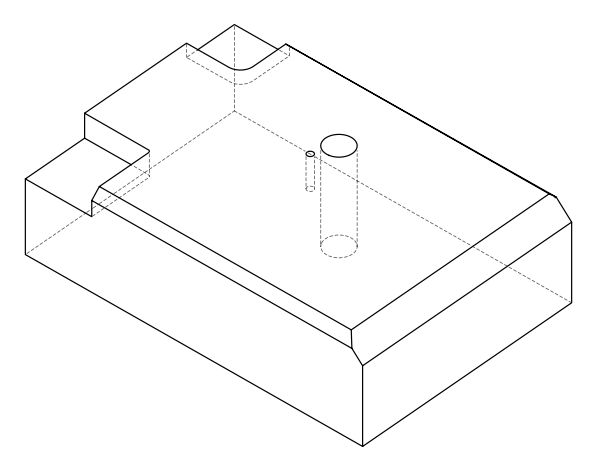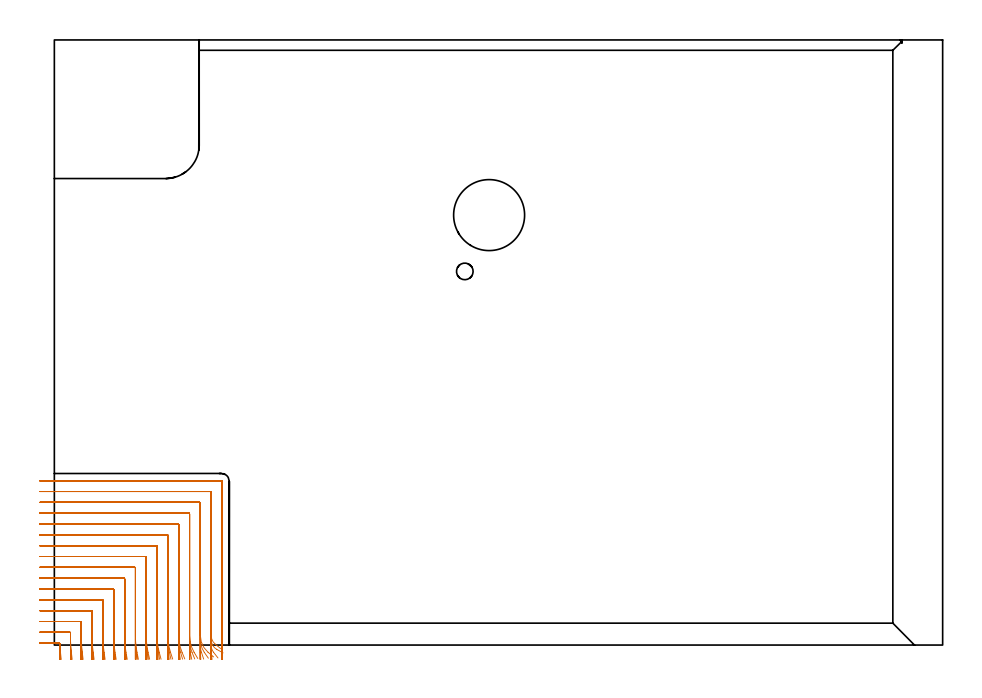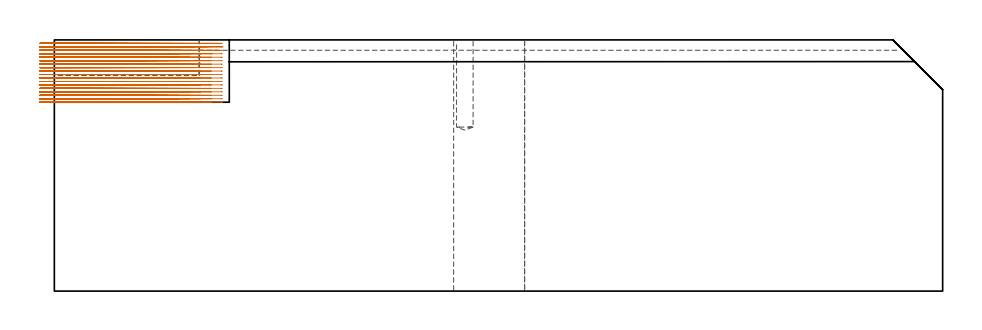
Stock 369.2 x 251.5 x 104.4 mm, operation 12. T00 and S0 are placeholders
(PLAN: 12 operations, 8 tool changes, 87.6 min)
(1 SPOT_DRILL | STEP1HOLE | NXT0321_9005460120000 | 0.05 min | 182 mm3)
(2 SPOT_DRILL_1 | STEP1POCKET | NXT0321_9005460120000 | 0.03 min | 0 mm3)
(3 DRILL_BLIND_HOLE_INTO_CENTER | STEP1HOLE | NXT0301_092 | 0.08 min | 1730 mm3)
(4 GUN_DRILL_THROUGH_HOLE | STEP1HOLE | UGT0307_009 | 0.54 min | 9891 mm3)
(5 DRILL_TO_ENLARGE_THROUGH_HOLE | STEP1HOLE | NXT0301_104 | 0.44 min | 4232 mm3)
(6 DRILL_TO_ENLARGE_THROUGH_HOLE_1 | STEP1HOLE | UGT0301_394 | 0.47 min | 55277 mm3)
(7 DRILL_BLIND_HOLE_INTO_CENTER_1 | STEP1POCKET | NXT0301_040 | 0.16 min | 1359 mm3)
(8 AREA_MILL | FG_CHAMFER_SURFACE | UGT0205_001 | 16.19 min | 53884 mm3)
(9 AREA_MILL_1 | FG_CHAMFER_SURFACE_1 | UGT0205_001 | 9.15 min | 11774 mm3)
(10 AREA_MILL_2 | FG_CHAMFER_SURFACE_2 | UGT0205_001 | 4.82 min | 2706 mm3)
(11 MILL_CORNER_NOTCH_RECTANGULAR | CORNER_NOTCH_RECTANGULAR | UGT0201_109 | Follow Part, ap 6.35, ae 75% | 1.73 min | 50676 mm3)
(12 MILL_CORNER_NOTCH_RECTANGULAR_1 | CORNER_NOTCH_RECTANGULAR_1 | NXT0201_008 | Follow Part, ap 1.5, ae 75% | 53.94 min | 133974 mm3)
(TOOL NXT0321_9005460120000 | NC Spot Drill, 142deg, 12mm, Carbide, Uncoated | D12 PA142 FL30 Z2)
(TOOL NXT0301_092 | Carbide Drill 12.1mm [860.1-1210-061A1-MM 2214] | D12.1 PA140 FL77 Z2)
(TOOL UGT0307_009 | Gun Drill 12 mm | D12 PA130 FL24 Z1)
(TOOL NXT0301_104 | Carbide Drill 14mm [860.1-1400-112A1-MM 2214] | D14 PA140 FL123 Z2)
(TOOL UGT0301_394 | Twist Drill 29.5 mm | D29.5 PA118 FL165 Z2)
(TOOL NXT0301_040 | Carbide Drill 6.9mm [860.1-0690-035A1-MM 2214] | D6.9 PA140 FL53 Z2)
(TOOL UGT0205_001 | Chamfer Mill 20 x 3 x 45 deg. | D20 FL50 Z2)
(TOOL UGT0201_109 | End Mill 25.4 mm | D25.4 FL25 Z2)
(TOOL NXT0201_008 | ENDMILL 6mm [2P460-0600-NA 1630] | D6 FL26 Z6)
(OP 12 MILL_CORNER_NOTCH_RECTANGULAR_1)
G17 G21 G94 G90
T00 M6
G54
G17 G0 G90 X2.857 Y-5.984 S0 M3
G43 Z114.4 H1
Z102.961
G94 G1 X2.551 Y-3. F250.
G2 X2.283 Y0.519 R67.5 F500.
G3 X1.989 Y0.8 R0.3
G1 X-3.
X-6. F250.
G0 Z114.4
X7.404 Y-5.982
Z102.961
G1 X7.076 Y-3.
G2 X6.7 Y3.875 R63. F500.
G1 Y5.004
G3 X6.404 Y5.3 R0.3
G1 X-3.
X-6. F250.
G0 Z114.4
X11.958 Y-5.979
Z102.961
G1 X11.605 Y-3.
G2 X11.2 Y3.875 R58.5 F500.
G1 Y9.504
G3 X10.904 Y9.8 R0.3
G1 X-3.
X-6. F250.
G0 Z114.4
X16.521 Y-5.976
Z102.961
G1 X16.139 Y-3.
G2 X15.7 Y3.875 R54. F500.
G1 Y14.004
G3 X15.404 Y14.3 R0.3
G1 X-3.
X-6. F250.
G0 Z114.4
X21.096 Y-5.971
Z102.961
G1 X20.68 Y-3.
G2 X20.2 Y3.875 R49.5 F500.
G1 Y18.504
G3 X19.904 Y18.8 R0.3
G1 X-3.
X-6. F250.
G0 Z114.4
X25.687 Y-5.965
Z102.961
G1 X25.228 Y-3.
G2 X24.7 Y3.875 R45. F500.
G1 Y23.004
G3 X24.404 Y23.3 R0.3
G1 X-3.
X-6. F250.
G0 Z114.4
X30.297 Y-5.956
Z102.961
G1 X29.788 Y-3.
G2 X29.2 Y3.875 R40.5 F500.
G1 Y27.504
G3 X28.903 Y27.8 R0.3
G1 X-3.
X-6. F250.
G0 Z114.4
X34.936 Y-5.945
Z102.961
G1 X34.363 Y-3.
G2 X33.7 Y3.875 R36. F500.
G1 Y32.003
G3 X33.403 Y32.3 R0.3
G1 X-3.
X-6. F250.
G0 Z114.4
X39.614 Y-5.928
Z102.961
G1 X38.959 Y-3.
G2 X38.2 Y3.875 R31.5 F500.
G1 Y36.503
G3 X37.903 Y36.8 R0.3
G1 X-3.
X-6. F250.
G0 Z114.4
X44.354 Y-5.901
Z102.961
G1 X43.59 Y-3.
G2 X42.7 Y3.875 R27. F500.
G1 Y41.003
G3 X42.403 Y41.3 R0.3
G1 X-3.
X-6. F250.
G0 Z114.4
X49.193 Y-5.857
Z102.961
G1 X48.276 Y-3.
G2 X47.2 Y3.875 R22.5 F500.
G1 Y45.503
G3 X46.903 Y45.8 R0.3
G1 X-3.
X-6. F250.
G0 Z114.4
X54.211 Y-5.773
Z102.961
G1 X53.065 Y-3.
G2 X51.7 Y3.875 R18. F500.
G1 Y50.003
G3 X51.403 Y50.3 R0.3
G1 X-3.
X-6. F250.
G0 Z114.4
X59.61 Y-5.582
Z102.961
G1 X58.082 Y-3.
G2 X56.2 Y3.875 R13.5 F500.
G1 Y54.503
G3 X55.903 Y54.8 R0.3
G1 X-3.
X-6. F250.
G0 Z114.4
X66.171 Y-4.931
Z102.961
G1 X63.882 Y-2.991
G2 X60.7 Y3.875 R9. F500.
G1 Y59.003
G3 X60.403 Y59.3 R0.3
G1 X-3.
X-6. F250.
G0 Z114.4
X69.187 Y-1.509
Z102.961
G1 X66.86 Y0.385
G2 X65.2 Y3.875 R4.5 F500.
G1 Y63.502
G3 X64.902 Y63.8 R0.3
G1 X-3.
X-6. F250.
G0 Z114.4
X69.7 Y0.875
Z102.961
G1 Y3.875
Y68.002 F500.
G3 X69.402 Y68.3 R0.3
G1 X-3.
X-6. F250.
G0 Z114.4
X2.623 Y-5.991
Z101.522
G1 X2.395 Y-3.
G2 X2.219 Y0.512 R67.5 F500.
G3 X1.924 Y0.8 R0.3
G1 X-3.
X-6. F250.
G0 Z114.4
X7.153 Y-5.99
Z101.522
G1 X6.909 Y-3.
G2 X6.7 Y2.127 R63. F500.
G1 Y5.004
G3 X6.404 Y5.3 R0.3
G1 X-3.
X-6. F250.
G0 Z114.4
X11.688 Y-5.988
Z101.522
G1 X11.425 Y-3.
G2 X11.2 Y2.127 R58.5 F500.
G1 Y9.504
G3 X10.904 Y9.8 R0.3
G1 X-3.
X-6. F250.
G0 Z114.4
X16.229 Y-5.986
Z101.522
G1 X15.944 Y-3.
G2 X15.7 Y2.127 R54. F500.
G1 Y14.004
G3 X15.404 Y14.3 R0.3
G1 X-3.
X-6. F250.
G0 Z114.4
X20.777 Y-5.984
Z101.522
G1 X20.466 Y-3.
G2 X20.2 Y2.127 R49.5 F500.
G1 Y18.504
G3 X19.904 Y18.8 R0.3
G1 X-3.
X-6. F250.
G0 Z114.4
X25.335 Y-5.98
Z101.522
G1 X24.993 Y-3.
G2 X24.7 Y2.127 R45. F500.
G1 Y23.004
G3 X24.404 Y23.3 R0.3
G1 X-3.
X-6. F250.
G0 Z114.4
X29.906 Y-5.976
Z101.522
G1 X29.526 Y-3.
G2 X29.2 Y2.127 R40.5 F500.
G1 Y27.504
G3 X28.904 Y27.8 R0.3
G1 X-3.
X-6. F250.
G0 Z114.4
X34.494 Y-5.969
Z101.522
G1 X34.067 Y-3.
G2 X33.7 Y2.127 R36. F500.
G1 Y32.003
G3 X33.403 Y32.3 R0.3
G1 X-3.
X-6. F250.
G0 Z114.4
X39.108 Y-5.96
Z101.522
G1 X38.62 Y-3.
G2 X38.2 Y2.127 R31.5 F500.
G1 Y36.503
G3 X37.903 Y36.8 R0.3
G1 X-3.
X-6. F250.
G0 Z114.4
X43.761 Y-5.945
Z101.522
G1 X43.191 Y-3.
G2 X42.7 Y2.127 R27. F500.
G1 Y41.003
G3 X42.403 Y41.3 R0.3
G1 X-3.
X-6. F250.
G0 Z114.4
X48.476 Y-5.921
Z101.522
G1 X47.792 Y-3.
G2 X47.2 Y2.127 R22.5 F500.
G1 Y45.503
G3 X46.903 Y45.8 R0.3
G1 X-3.
X-6. F250.
G0 Z114.4
X53.3 Y-5.876
Z101.522
G1 X52.446 Y-3.
G2 X51.7 Y2.127 R18. F500.
G1 Y50.003
G3 X51.403 Y50.3 R0.3
G1 X-3.
X-6. F250.
G0 Z114.4
X58.351 Y-5.775
Z101.522
G1 X57.212 Y-3.
G2 X56.2 Y2.127 R13.5 F500.
G1 Y54.503
G3 X55.903 Y54.8 R0.3
G1 X-3.
X-6. F250.
G0 Z114.4
X64.013 Y-5.466
Z101.522
G1 X62.303 Y-3.
G2 X60.7 Y2.127 R9. F500.
G1 Y59.003
G3 X60.403 Y59.3 R0.3
G1 X-3.
X-6. F250.
G0 Z114.4
X70.129 Y-3.264
Z101.522
G1 X67.508 Y-1.803
G2 X65.2 Y2.127 R4.5 F500.
G1 Y63.502
G3 X64.902 Y63.8 R0.3
G1 X-3.
X-6. F250.
G0 Z114.4
X69.7 Y-0.873
Z101.522
G1 Y2.127
Y68.002 F500.
G3 X69.402 Y68.3 R0.3
G1 X-3.
X-6. F250.
G0 Z114.4
X2.381 Y-5.997
Z100.083
G1 X2.257 Y-3.
G2 X2.2 Y-0.221 R67.5 F500.
G1 Y0.504
G3 X1.904 Y0.8 R0.3
G1 X-3.
X-6. F250.
G0 Z114.4
X6.894 Y-5.997
Z100.083
G1 X6.761 Y-3.
G2 X6.7 Y-0.221 R63. F500.
G1 Y5.004
G3 X6.404 Y5.3 R0.3
G1 X-3.
X-6. F250.
G0 Z114.4
X11.409 Y-5.997
Z100.083
G1 X11.266 Y-3.
G2 X11.2 Y-0.221 R58.5 F500.
G1 Y9.504
G3 X10.904 Y9.8 R0.3
G1 X-3.
X-6. F250.
G0 Z114.4
X15.926 Y-5.996
Z100.083
G1 X15.772 Y-3.
G2 X15.7 Y-0.221 R54. F500.
G1 Y14.004
G3 X15.404 Y14.3 R0.3
G1 X-3.
X-6. F250.
G0 Z114.4
X20.446 Y-5.995
Z100.083
G1 X20.278 Y-3.
G2 X20.2 Y-0.221 R49.5 F500.
G1 Y18.504
G3 X19.904 Y18.8 R0.3
G1 X-3.
X-6. F250.
G0 Z114.4
X24.971 Y-5.994
Z100.083
G1 X24.786 Y-3.
G2 X24.7 Y-0.221 R45. F500.
G1 Y23.004
G3 X24.404 Y23.3 R0.3
G1 X-3.
X-6. F250.
G0 Z114.4
X29.501 Y-5.993
Z100.083
G1 X29.295 Y-3.
G2 X29.2 Y-0.221 R40.5 F500.
G1 Y27.504
G3 X28.904 Y27.8 R0.3
G1 X-3.
X-6. F250.
G0 Z114.4
X34.039 Y-5.991
Z100.083
G1 X33.807 Y-3.
G2 X33.7 Y-0.221 R36. F500.
G1 Y32.003
G3 X33.403 Y32.3 R0.3
G1 X-3.
X-6. F250.
G0 Z114.4
X38.587 Y-5.988
Z100.083
G1 X38.323 Y-3.
G2 X38.2 Y-0.221 R31.5 F500.
G1 Y36.503
G3 X37.903 Y36.8 R0.3
G1 X-3.
X-6. F250.
G0 Z114.4
X43.152 Y-5.984
Z100.083
G1 X42.843 Y-3.
G2 X42.7 Y-0.221 R27. F500.
G1 Y41.003
G3 X42.403 Y41.3 R0.3
G1 X-3.
X-6. F250.
G0 Z114.4
X47.743 Y-5.977
Z100.083
G1 X47.372 Y-3.
G2 X47.2 Y-0.221 R22.5 F500.
G1 Y45.503
G3 X46.903 Y45.8 R0.3
G1 X-3.
X-6. F250.
G0 Z114.4
X52.379 Y-5.964
Z100.083
G1 X51.916 Y-3.
G2 X51.7 Y-0.221 R18. F500.
G1 Y50.003
G3 X51.403 Y50.3 R0.3
G1 X-3.
X-6. F250.
G0 Z114.4
X57.107 Y-5.936
Z100.083
G1 X56.489 Y-3.
G2 X56.2 Y-0.221 R13.5 F500.
G1 Y54.503
G3 X55.903 Y54.8 R0.3
G1 X-3.
X-6. F250.
G0 Z114.4
X62.066 Y-5.853
Z100.083
G1 X61.14 Y-3.
G2 X60.7 Y-0.221 R9. F500.
G1 Y59.003
G3 X60.403 Y59.3 R0.3
G1 X-3.
X-6. F250.
G0 Z114.4
X68.013 Y-5.36
Z100.083
G1 X66.16 Y-3.
G2 X65.2 Y-0.221 R4.5 F500.
G1 Y63.502
G3 X64.902 Y63.8 R0.3
G1 X-3.
X-6. F250.
G0 Z114.4
X69.7 Y-3.221
Z100.083
G1 Y-0.221
Y68.002 F500.
G3 X69.402 Y68.3 R0.3
G1 X-3.
X-6. F250.
G0 Z114.4
X2.224 Y-6.
Z98.644
G1 X2.202 Y-3.
G2 X2.2 Y-2.51 R67.5 F500.
G1 Y0.504
G3 X1.904 Y0.8 R0.3
G1 X-3.
X-6. F250.
G0 Z114.4
X6.725 Y-6.
Z98.644
G1 X6.702 Y-3.
G2 X6.7 Y-2.51 R63. F500.
G1 Y5.004
G3 X6.404 Y5.3 R0.3
G1 X-3.
X-6. F250.
G0 Z114.4
X11.227 Y-6.
Z98.644
G1 X11.202 Y-3.
G2 X11.2 Y-2.51 R58.5 F500.
G1 Y9.504
G3 X10.904 Y9.8 R0.3
G1 X-3.
X-6. F250.
G0 Z114.4
X15.729 Y-6.
Z98.644
G1 X15.702 Y-3.
G2 X15.7 Y-2.51 R54. F500.
G1 Y14.004
G3 X15.404 Y14.3 R0.3
G1 X-3.
X-6. F250.
G0 Z114.4
X20.232 Y-6.
Z98.644
G1 X20.202 Y-3.
G2 X20.2 Y-2.51 R49.5 F500.
G1 Y18.504
G3 X19.904 Y18.8 R0.3
G1 X-3.
X-6. F250.
G0 Z114.4
X24.735 Y-6.
Z98.644
G1 X24.703 Y-3.
G2 X24.7 Y-2.51 R45. F500.
G1 Y23.004
G3 X24.404 Y23.3 R0.3
G1 X-3.
X-6. F250.
G0 Z114.4
X29.239 Y-6.
Z98.644
G1 X29.203 Y-3.
G2 X29.2 Y-2.51 R40.5 F500.
G1 Y27.503
G3 X28.903 Y27.8 R0.3
G1 X-3.
X-6. F250.
G0 Z114.4
X33.744 Y-6.
Z98.644
G1 X33.703 Y-3.
G2 X33.7 Y-2.51 R36. F500.
G1 Y32.003
G3 X33.403 Y32.3 R0.3
G1 X-3.
X-6. F250.
G0 Z114.4
X38.25 Y-6.
Z98.644
G1 X38.204 Y-3.
G2 X38.2 Y-2.51 R31.5 F500.
G1 Y36.503
G3 X37.903 Y36.8 R0.3
G1 X-3.
X-6. F250.
G0 Z114.4
X42.759 Y-6.
Z98.644
G1 X42.704 Y-3.
G2 X42.7 Y-2.51 R27. F500.
G1 Y41.003
G3 X42.403 Y41.3 R0.3
G1 X-3.
X-6. F250.
G0 Z114.4
X47.271 Y-5.999
Z98.644
G1 X47.205 Y-3.
G2 X47.2 Y-2.51 R22.5 F500.
G1 Y45.503
G3 X46.903 Y45.8 R0.3
G1 X-3.
X-6. F250.
G0 Z114.4
X51.788 Y-5.999
Z98.644
G1 X51.707 Y-3.
G2 X51.7 Y-2.51 R18. F500.
G1 Y50.003
G3 X51.403 Y50.3 R0.3
G1 X-3.
X-6. F250.
G0 Z114.4
X56.318 Y-5.998
Z98.644
G1 X56.209 Y-3.
G2 X56.2 Y-2.51 R13.5 F500.
G1 Y54.503
G3 X55.903 Y54.8 R0.3
G1 X-3.
X-6. F250.
G0 Z114.4
X60.877 Y-5.996
Z98.644
G1 X60.713 Y-3.
G2 X60.7 Y-2.51 R9. F500.
G1 Y59.003
G3 X60.403 Y59.3 R0.3
G1 X-3.
X-6. F250.
G0 Z114.4
X65.553 Y-5.982
Z98.644
G1 X65.227 Y-3.
G2 X65.2 Y-2.51 R4.5 F500.
G1 Y63.502
G3 X64.902 Y63.8 R0.3
G1 X-3.
X-6. F250.
G0 Z114.4
X69.7 Y-5.51
Z98.644
G1 Y-2.51
Y68.002 F500.
G3 X69.402 Y68.3 R0.3
G1 X-3.
X-6. F250.
G0 Z114.4
X2.2 Y-6.
Z97.205
G1 Y-3.
Y0.504 F500.
G3 X1.904 Y0.8 R0.3
G1 X-3.
X-6. F250.
G0 Z114.4
X6.7 Y-6.
Z97.205
G1 Y-3.
Y5.004 F500.
G3 X6.404 Y5.3 R0.3
G1 X-3.
X-6. F250.
G0 Z114.4
X11.2 Y-6.
Z97.205
G1 Y-3.
Y9.504 F500.
G3 X10.904 Y9.8 R0.3
G1 X-3.
X-6. F250.
G0 Z114.4
X15.7 Y-6.
Z97.205
G1 Y-3.
Y14.004 F500.
G3 X15.404 Y14.3 R0.3
G1 X-3.
X-6. F250.
G0 Z114.4
X20.2 Y-6.
Z97.205
G1 Y-3.
Y18.504 F500.
G3 X19.904 Y18.8 R0.3
G1 X-3.
X-6. F250.
G0 Z114.4
X24.7 Y-6.
Z97.205
G1 Y-3.
Y23.004 F500.
G3 X24.404 Y23.3 R0.3
G1 X-3.
X-6. F250.
G0 Z114.4
X29.2 Y-6.
Z97.205
G1 Y-3.
Y27.503 F500.
G3 X28.903 Y27.8 R0.3
G1 X-3.
X-6. F250.
G0 Z114.4
X33.7 Y-6.
Z97.205
G1 Y-3.
Y32.003 F500.
G3 X33.403 Y32.3 R0.3
G1 X-3.
X-6. F250.
G0 Z114.4
X38.2 Y-6.
Z97.205
G1 Y-3.
Y36.503 F500.
G3 X37.903 Y36.8 R0.3
G1 X-3.
X-6. F250.
G0 Z114.4
X42.7 Y-6.
Z97.205
G1 Y-3.
Y41.003 F500.
G3 X42.403 Y41.3 R0.3
G1 X-3.
X-6. F250.
G0 Z114.4
X47.2 Y-6.
Z97.205
G1 Y-3.
Y45.503 F500.
G3 X46.903 Y45.8 R0.3
G1 X-3.
X-6. F250.
G0 Z114.4
X51.7 Y-6.
Z97.205
G1 Y-3.
Y50.003 F500.
G3 X51.403 Y50.3 R0.3
G1 X-3.
X-6. F250.
G0 Z114.4
X56.2 Y-6.
Z97.205
G1 Y-3.
Y54.503 F500.
G3 X55.903 Y54.8 R0.3
G1 X-3.
X-6. F250.
G0 Z114.4
X60.701 Y-6.
Z97.205
G1 X60.7 Y-3.
Y59.003 F500.
G3 X60.403 Y59.3 R0.3
G1 X-3.
X-6. F250.
G0 Z114.4
X65.201 Y-6.
Z97.205
G1 X65.2 Y-3.
Y59.003 F500.
Y63.502
G3 X64.902 Y63.8 R0.3
G1 X-3.
X-6. F250.
G0 Z114.4
X69.7 Y-5.998
Z97.205
G1 Y-2.998
Y68.002 F500.
G3 X69.402 Y68.3 R0.3
G1 X-3.
X-6. F250.
G0 Z114.4
X2.2 Y-6.
Z95.767
G1 Y-3.
Y0.504 F500.
G3 X1.904 Y0.8 R0.3
G1 X-3.
X-6. F250.
G0 Z114.4
X6.7 Y-6.
Z95.767
G1 Y-3.
Y5.004 F500.
G3 X6.404 Y5.3 R0.3
G1 X-3.
X-6. F250.
G0 Z114.4
X11.2 Y-6.
Z95.767
G1 Y-3.
Y9.504 F500.
G3 X10.904 Y9.8 R0.3
G1 X-3.
X-6. F250.
G0 Z114.4
X15.7 Y-6.
Z95.767
G1 Y-3.
Y14.004 F500.
G3 X15.404 Y14.3 R0.3
G1 X-3.
X-6. F250.
G0 Z114.4
X20.2 Y-6.
Z95.767
G1 Y-3.
Y18.504 F500.
G3 X19.904 Y18.8 R0.3
G1 X-3.
X-6. F250.
G0 Z114.4
X24.7 Y-6.
Z95.767
G1 Y-3.
Y23.004 F500.
G3 X24.404 Y23.3 R0.3
G1 X-3.
X-6. F250.
G0 Z114.4
X29.2 Y-6.
Z95.767
G1 Y-3.
Y27.503 F500.
G3 X28.903 Y27.8 R0.3
G1 X-3.
X-6. F250.
G0 Z114.4
X33.7 Y-6.
Z95.767
G1 Y-3.
Y32.003 F500.
G3 X33.403 Y32.3 R0.3
G1 X-3.
X-6. F250.
G0 Z114.4
X38.2 Y-6.
Z95.767
G1 Y-3.
Y36.503 F500.
G3 X37.903 Y36.8 R0.3
G1 X-3.
X-6. F250.
G0 Z114.4
X42.7 Y-6.
Z95.767
G1 Y-3.
Y41.003 F500.
G3 X42.403 Y41.3 R0.3
G1 X-3.
X-6. F250.
G0 Z114.4
X47.2 Y-6.
Z95.767
G1 Y-3.
Y45.503 F500.
G3 X46.903 Y45.8 R0.3
G1 X-3.
X-6. F250.
G0 Z114.4
X51.7 Y-6.
Z95.767
G1 Y-3.
Y50.003 F500.
G3 X51.403 Y50.3 R0.3
G1 X-3.
X-6. F250.
G0 Z114.4
X56.2 Y-6.
Z95.767
G1 Y-3.
Y54.503 F500.
G3 X55.903 Y54.8 R0.3
G1 X-3.
X-6. F250.
G0 Z114.4
X60.7 Y-6.
Z95.767
G1 Y-3.
Y59.003 F500.
G3 X60.403 Y59.3 R0.3
G1 X-3.
X-6. F250.
G0 Z114.4
X65.2 Y-6.
Z95.767
G1 Y-3.
Y63.502 F500.
G3 X64.902 Y63.8 R0.3
G1 X-3.
X-6. F250.
G0 Z114.4
X69.7 Y-6.
Z95.767
G1 Y-3.
Y68.002 F500.
G3 X69.402 Y68.3 R0.3
G1 X-3.
X-6. F250.
G0 Z114.4
X2.2 Y-6.
Z94.328
G1 Y-3.
Y0.504 F500.
G3 X1.904 Y0.8 R0.3
G1 X-3.
X-6. F250.
G0 Z114.4
X6.7 Y-6.
Z94.328
G1 Y-3.
Y5.004 F500.
G3 X6.404 Y5.3 R0.3
G1 X-3.
X-6. F250.
G0 Z114.4
X11.2 Y-6.
Z94.328
G1 Y-3.
Y9.504 F500.
G3 X10.904 Y9.8 R0.3
G1 X-3.
X-6. F250.
G0 Z114.4
X15.7 Y-6.
Z94.328
G1 Y-3.
Y14.004 F500.
G3 X15.404 Y14.3 R0.3
G1 X-3.
X-6. F250.
G0 Z114.4
X20.2 Y-6.
Z94.328
G1 Y-3.
Y18.504 F500.
G3 X19.904 Y18.8 R0.3
G1 X-3.
X-6. F250.
G0 Z114.4
X24.7 Y-6.
Z94.328
G1 Y-3.
Y23.004 F500.
G3 X24.404 Y23.3 R0.3
G1 X-3.
X-6. F250.
G0 Z114.4
X29.2 Y-6.
Z94.328
G1 Y-3.
Y27.503 F500.
G3 X28.903 Y27.8 R0.3
G1 X-3.
X-6. F250.
G0 Z114.4
X33.7 Y-6.
Z94.328
G1 Y-3.
Y32.003 F500.
G3 X33.403 Y32.3 R0.3
G1 X-3.
X-6. F250.
G0 Z114.4
X38.2 Y-6.
Z94.328
G1 Y-3.
Y36.503 F500.
G3 X37.903 Y36.8 R0.3
G1 X-3.
X-6. F250.
G0 Z114.4
X42.7 Y-6.
Z94.328
G1 Y-3.
Y41.003 F500.
G3 X42.403 Y41.3 R0.3
G1 X-3.
X-6. F250.
G0 Z114.4
X47.2 Y-6.
Z94.328
G1 Y-3.
Y45.503 F500.
G3 X46.903 Y45.8 R0.3
G1 X-3.
X-6. F250.
G0 Z114.4
X51.7 Y-6.
Z94.328
G1 Y-3.
Y50.003 F500.
G3 X51.403 Y50.3 R0.3
G1 X-3.
X-6. F250.
G0 Z114.4
X56.2 Y-6.
Z94.328
G1 Y-3.
Y54.503 F500.
G3 X55.903 Y54.8 R0.3
G1 X-3.
X-6. F250.
G0 Z114.4
X60.7 Y-6.
Z94.328
G1 Y-3.
Y59.003 F500.
G3 X60.403 Y59.3 R0.3
G1 X-3.
X-6. F250.
G0 Z114.4
X65.2 Y-6.
Z94.328
G1 Y-3.
Y63.502 F500.
G3 X64.902 Y63.8 R0.3
G1 X-3.
X-6. F250.
G0 Z114.4
X69.7 Y-6.
Z94.328
G1 Y-3.
Y68.002 F500.
G3 X69.402 Y68.3 R0.3
G1 X-3.
X-6. F250.
G0 Z114.4
X2.2 Y-6.
Z92.889
G1 Y-3.
Y0.504 F500.
G3 X1.904 Y0.8 R0.3
G1 X-3.
X-6. F250.
G0 Z114.4
X6.7 Y-6.
Z92.889
G1 Y-3.
Y5.004 F500.
G3 X6.404 Y5.3 R0.3
G1 X-3.
X-6. F250.
G0 Z114.4
X11.2 Y-6.
Z92.889
G1 Y-3.
Y9.504 F500.
G3 X10.904 Y9.8 R0.3
G1 X-3.
X-6. F250.
G0 Z114.4
X15.7 Y-6.
Z92.889
G1 Y-3.
Y14.004 F500.
G3 X15.404 Y14.3 R0.3
G1 X-3.
X-6. F250.
G0 Z114.4
X20.2 Y-6.
Z92.889
G1 Y-3.
Y18.504 F500.
G3 X19.904 Y18.8 R0.3
G1 X-3.
X-6. F250.
G0 Z114.4
X24.7 Y-6.
Z92.889
G1 Y-3.
Y23.004 F500.
G3 X24.404 Y23.3 R0.3
G1 X-3.
X-6. F250.
G0 Z114.4
X29.2 Y-6.
Z92.889
G1 Y-3.
Y27.503 F500.
G3 X28.903 Y27.8 R0.3
G1 X-3.
X-6. F250.
G0 Z114.4
X33.7 Y-6.
Z92.889
G1 Y-3.
Y32.003 F500.
G3 X33.403 Y32.3 R0.3
G1 X-3.
X-6. F250.
G0 Z114.4
X38.2 Y-6.
Z92.889
G1 Y-3.
Y36.503 F500.
G3 X37.903 Y36.8 R0.3
G1 X-3.
X-6. F250.
G0 Z114.4
X42.7 Y-6.
Z92.889
G1 Y-3.
Y41.003 F500.
G3 X42.403 Y41.3 R0.3
G1 X-3.
X-6. F250.
G0 Z114.4
X47.2 Y-6.
Z92.889
G1 Y-3.
Y45.503 F500.
G3 X46.903 Y45.8 R0.3
G1 X-3.
X-6. F250.
G0 Z114.4
X51.7 Y-6.
Z92.889
G1 Y-3.
Y50.003 F500.
G3 X51.403 Y50.3 R0.3
G1 X-3.
X-6. F250.
G0 Z114.4
X56.2 Y-6.
Z92.889
G1 Y-3.
Y54.503 F500.
G3 X55.903 Y54.8 R0.3
G1 X-3.
X-6. F250.
G0 Z114.4
X60.7 Y-6.
Z92.889
G1 Y-3.
Y59.003 F500.
G3 X60.403 Y59.3 R0.3
G1 X-3.
X-6. F250.
G0 Z114.4
X65.2 Y-6.
Z92.889
G1 Y-3.
Y63.502 F500.
G3 X64.902 Y63.8 R0.3
G1 X-3.
X-6. F250.
G0 Z114.4
X69.7 Y-6.
Z92.889
G1 Y-3.
Y68.002 F500.
G3 X69.402 Y68.3 R0.3
G1 X-3.
X-6. F250.
G0 Z114.4
X2.2 Y-6.
Z91.45
G1 Y-3.
Y0.504 F500.
G3 X1.904 Y0.8 R0.3
G1 X-3.
X-6. F250.
G0 Z114.4
X6.7 Y-6.
Z91.45
G1 Y-3.
Y5.004 F500.
G3 X6.404 Y5.3 R0.3
G1 X-3.
X-6. F250.
G0 Z114.4
X11.2 Y-6.
Z91.45
G1 Y-3.
Y9.504 F500.
G3 X10.904 Y9.8 R0.3
G1 X-3.
X-6. F250.
G0 Z114.4
X15.7 Y-6.
Z91.45
G1 Y-3.
Y14.004 F500.
G3 X15.404 Y14.3 R0.3
G1 X-3.
X-6. F250.
G0 Z114.4
X20.2 Y-6.
Z91.45
G1 Y-3.
Y18.504 F500.
G3 X19.904 Y18.8 R0.3
G1 X-3.
X-6. F250.
G0 Z114.4
X24.7 Y-6.
Z91.45
G1 Y-3.
Y23.004 F500.
G3 X24.404 Y23.3 R0.3
G1 X-3.
X-6. F250.
G0 Z114.4
X29.2 Y-6.
Z91.45
G1 Y-3.
Y27.503 F500.
G3 X28.903 Y27.8 R0.3
G1 X-3.
X-6. F250.
G0 Z114.4
X33.7 Y-6.
Z91.45
G1 Y-3.
Y32.003 F500.
G3 X33.403 Y32.3 R0.3
G1 X-3.
X-6. F250.
G0 Z114.4
X38.2 Y-6.
Z91.45
G1 Y-3.
Y36.503 F500.
G3 X37.903 Y36.8 R0.3
G1 X-3.
X-6. F250.
G0 Z114.4
X42.7 Y-6.
Z91.45
G1 Y-3.
Y41.003 F500.
G3 X42.403 Y41.3 R0.3
G1 X-3.
X-6. F250.
G0 Z114.4
X47.2 Y-6.
Z91.45
G1 Y-3.
Y45.503 F500.
G3 X46.903 Y45.8 R0.3
G1 X-3.
X-6. F250.
G0 Z114.4
X51.7 Y-6.
Z91.45
G1 Y-3.
Y50.003 F500.
G3 X51.403 Y50.3 R0.3
G1 X-3.
X-6. F250.
G0 Z114.4
X56.2 Y-6.
Z91.45
G1 Y-3.
Y54.503 F500.
G3 X55.903 Y54.8 R0.3
G1 X-3.
X-6. F250.
G0 Z114.4
X60.7 Y-6.
Z91.45
G1 Y-3.
Y59.003 F500.
G3 X60.403 Y59.3 R0.3
G1 X-3.
X-6. F250.
G0 Z114.4
X65.2 Y-6.
Z91.45
G1 Y-3.
Y63.502 F500.
G3 X64.902 Y63.8 R0.3
G1 X-3.
X-6. F250.
G0 Z114.4
X69.7 Y-6.
Z91.45
G1 Y-3.
Y68.002 F500.
G3 X69.402 Y68.3 R0.3
G1 X-3.
X-6. F250.
G0 Z114.4
X2.2 Y-6.
Z90.011
G1 Y-3.
Y0.504 F500.
G3 X1.904 Y0.8 R0.3
G1 X-3.
X-6. F250.
G0 Z114.4
X6.7 Y-6.
Z90.011
G1 Y-3.
Y5.004 F500.
G3 X6.404 Y5.3 R0.3
G1 X-3.
X-6. F250.
G0 Z114.4
X11.2 Y-6.
Z90.011
G1 Y-3.
Y9.504 F500.
G3 X10.904 Y9.8 R0.3
G1 X-3.
X-6. F250.
G0 Z114.4
X15.7 Y-6.
Z90.011
G1 Y-3.
Y14.004 F500.
G3 X15.404 Y14.3 R0.3
G1 X-3.
X-6. F250.
G0 Z114.4
X20.2 Y-6.
Z90.011
G1 Y-3.
Y18.504 F500.
G3 X19.904 Y18.8 R0.3
G1 X-3.
X-6. F250.
G0 Z114.4
X24.7 Y-6.
Z90.011
G1 Y-3.
Y23.004 F500.
G3 X24.404 Y23.3 R0.3
G1 X-3.
X-6. F250.
G0 Z114.4
X29.2 Y-6.
Z90.011
G1 Y-3.
Y27.504 F500.
G3 X28.903 Y27.8 R0.3
G1 X-3.
X-6. F250.
G0 Z114.4
X33.7 Y-6.
Z90.011
G1 Y-3.
Y32.003 F500.
G3 X33.403 Y32.3 R0.3
G1 X-3.
X-6. F250.
G0 Z114.4
X38.2 Y-6.
Z90.011
G1 Y-3.
Y36.503 F500.
G3 X37.903 Y36.8 R0.3
G1 X-3.
X-6. F250.
G0 Z114.4
X42.7 Y-6.
Z90.011
G1 Y-3.
Y41.003 F500.
G3 X42.403 Y41.3 R0.3
G1 X-3.
X-6. F250.
G0 Z114.4
X47.2 Y-6.
Z90.011
G1 Y-3.
Y45.503 F500.
G3 X46.903 Y45.8 R0.3
G1 X-3.
X-6. F250.
G0 Z114.4
X51.7 Y-6.
Z90.011
G1 Y-3.
Y50.003 F500.
G3 X51.403 Y50.3 R0.3
G1 X-3.
X-6. F250.
G0 Z114.4
X56.2 Y-6.
Z90.011
G1 Y-3.
Y54.503 F500.
G3 X55.903 Y54.8 R0.3
G1 X-3.
X-6. F250.
G0 Z114.4
X60.7 Y-6.
Z90.011
G1 Y-3.
Y59.003 F500.
G3 X60.403 Y59.3 R0.3
G1 X-3.
X-6. F250.
G0 Z114.4
X65.2 Y-6.
Z90.011
G1 Y-3.
Y63.502 F500.
G3 X64.902 Y63.8 R0.3
G1 X-3.
X-6. F250.
G0 Z114.4
X69.7 Y-6.
Z90.011
G1 Y-3.
Y68.002 F500.
G3 X69.402 Y68.3 R0.3
G1 X-3.
X-6. F250.
G0 Z114.4
X2.2 Y-6.
Z88.572
G1 Y-3.
Y0.504 F500.
G3 X1.904 Y0.8 R0.3
G1 X-3.
X-6. F250.
G0 Z114.4
X6.7 Y-6.
Z88.572
G1 Y-3.
Y5.004 F500.
G3 X6.404 Y5.3 R0.3
G1 X-3.
X-6. F250.
G0 Z114.4
X11.2 Y-6.
Z88.572
G1 Y-3.
Y9.504 F500.
G3 X10.904 Y9.8 R0.3
G1 X-3.
X-6. F250.
G0 Z114.4
X15.7 Y-6.
Z88.572
G1 Y-3.
Y14.004 F500.
G3 X15.404 Y14.3 R0.3
G1 X-3.
X-6. F250.
G0 Z114.4
X20.2 Y-6.
Z88.572
G1 Y-3.
Y18.504 F500.
G3 X19.904 Y18.8 R0.3
G1 X-3.
X-6. F250.
G0 Z114.4
X24.7 Y-6.
Z88.572
G1 Y-3.
Y23.004 F500.
G3 X24.404 Y23.3 R0.3
G1 X-3.
X-6. F250.
G0 Z114.4
X29.2 Y-6.
Z88.572
G1 Y-3.
Y27.503 F500.
G3 X28.903 Y27.8 R0.3
G1 X-3.
X-6. F250.
G0 Z114.4
X33.7 Y-6.
Z88.572
G1 Y-3.
Y32.003 F500.
G3 X33.403 Y32.3 R0.3
G1 X-3.
X-6. F250.
G0 Z114.4
X38.2 Y-6.
Z88.572
G1 Y-3.
Y36.503 F500.
G3 X37.903 Y36.8 R0.3
G1 X-3.
X-6. F250.
G0 Z114.4
X42.7 Y-6.
Z88.572
G1 Y-3.
Y41.003 F500.
G3 X42.403 Y41.3 R0.3
G1 X-3.
X-6. F250.
G0 Z114.4
X47.2 Y-6.
Z88.572
G1 Y-3.
Y45.503 F500.
G3 X46.903 Y45.8 R0.3
G1 X-3.
X-6. F250.
G0 Z114.4
X51.7 Y-6.
Z88.572
G1 Y-3.
Y50.003 F500.
G3 X51.403 Y50.3 R0.3
G1 X-3.
X-6. F250.
G0 Z114.4
X56.2 Y-6.
Z88.572
G1 Y-3.
Y54.503 F500.
G3 X55.903 Y54.8 R0.3
G1 X-3.
X-6. F250.
G0 Z114.4
X60.7 Y-6.
Z88.572
G1 Y-3.
Y59.003 F500.
G3 X60.403 Y59.3 R0.3
G1 X-3.
X-6. F250.
G0 Z114.4
X65.2 Y-6.
Z88.572
G1 Y-3.
Y63.502 F500.
G3 X64.902 Y63.8 R0.3
G1 X-3.
X-6. F250.
G0 Z114.4
X69.7 Y-6.
Z88.572
G1 Y-3.
Y68.002 F500.
G3 X69.402 Y68.3 R0.3
G1 X-3.
X-6. F250.
G0 Z114.4
X2.2 Y-6.
Z87.133
G1 Y-3.
Y0.504 F500.
G3 X1.904 Y0.8 R0.3
G1 X-3.
X-6. F250.
G0 Z114.4
X6.7 Y-6.
Z87.133
G1 Y-3.
Y5.004 F500.
G3 X6.404 Y5.3 R0.3
G1 X-3.
X-6. F250.
G0 Z114.4
X11.2 Y-6.
Z87.133
G1 Y-3.
Y9.504 F500.
G3 X10.904 Y9.8 R0.3
G1 X-3.
X-6. F250.
G0 Z114.4
X15.7 Y-6.
Z87.133
G1 Y-3.
Y14.004 F500.
G3 X15.404 Y14.3 R0.3
G1 X-3.
X-6. F250.
G0 Z114.4
X20.2 Y-6.
Z87.133
G1 Y-3.
Y18.504 F500.
G3 X19.904 Y18.8 R0.3
G1 X-3.
X-6. F250.
G0 Z114.4
X24.7 Y-6.
Z87.133
G1 Y-3.
Y23.004 F500.
G3 X24.404 Y23.3 R0.3
G1 X-3.
X-6. F250.
G0 Z114.4
X29.2 Y-6.
Z87.133
G1 Y-3.
Y27.503 F500.
G3 X28.903 Y27.8 R0.3
G1 X-3.
X-6. F250.
G0 Z114.4
X33.7 Y-6.
Z87.133
G1 Y-3.
Y32.003 F500.
G3 X33.403 Y32.3 R0.3
G1 X-3.
X-6. F250.
G0 Z114.4
X38.2 Y-6.
Z87.133
G1 Y-3.
Y36.503 F500.
G3 X37.903 Y36.8 R0.3
G1 X-3.
X-6. F250.
G0 Z114.4
X42.7 Y-6.
Z87.133
G1 Y-3.
Y41.003 F500.
G3 X42.403 Y41.3 R0.3
G1 X-3.
X-6. F250.
G0 Z114.4
X47.2 Y-6.
Z87.133
G1 Y-3.
Y45.503 F500.
G3 X46.903 Y45.8 R0.3
G1 X-3.
X-6. F250.
G0 Z114.4
X51.7 Y-6.
Z87.133
G1 Y-3.
Y50.003 F500.
G3 X51.403 Y50.3 R0.3
G1 X-3.
X-6. F250.
G0 Z114.4
X56.2 Y-6.
Z87.133
G1 Y-3.
Y54.503 F500.
G3 X55.903 Y54.8 R0.3
G1 X-3.
X-6. F250.
G0 Z114.4
X60.7 Y-6.
Z87.133
G1 Y-3.
Y59.003 F500.
G3 X60.403 Y59.3 R0.3
G1 X-3.
X-6. F250.
G0 Z114.4
X65.2 Y-6.
Z87.133
G1 Y-3.
Y63.502 F500.
G3 X64.902 Y63.8 R0.3
G1 X-3.
X-6. F250.
G0 Z114.4
X69.7 Y-6.
Z87.133
G1 Y-3.
Y68.002 F500.
G3 X69.402 Y68.3 R0.3
G1 X-3.
X-6. F250.
G0 Z114.4
X2.2 Y-6.
Z85.694
G1 Y-3.
Y0.504 F500.
G3 X1.904 Y0.8 R0.3
G1 X-3.
X-6. F250.
G0 Z114.4
X6.7 Y-6.
Z85.694
G1 Y-3.
Y5.004 F500.
G3 X6.404 Y5.3 R0.3
G1 X-3.
X-6. F250.
G0 Z114.4
X11.2 Y-6.
Z85.694
G1 Y-3.
Y9.504 F500.
G3 X10.904 Y9.8 R0.3
G1 X-3.
X-6. F250.
G0 Z114.4
X15.7 Y-6.
Z85.694
G1 Y-3.
Y14.004 F500.
G3 X15.404 Y14.3 R0.3
G1 X-3.
X-6. F250.
G0 Z114.4
X20.2 Y-6.
Z85.694
G1 Y-3.
Y18.504 F500.
G3 X19.904 Y18.8 R0.3
G1 X-3.
X-6. F250.
G0 Z114.4
X24.7 Y-6.
Z85.694
G1 Y-3.
Y23.004 F500.
G3 X24.404 Y23.3 R0.3
G1 X-3.
X-6. F250.
G0 Z114.4
X29.2 Y-6.
Z85.694
G1 Y-3.
Y27.504 F500.
G3 X28.904 Y27.8 R0.3
G1 X-3.
X-6. F250.
G0 Z114.4
X33.7 Y-6.
Z85.694
G1 Y-3.
Y32.003 F500.
G3 X33.403 Y32.3 R0.3
G1 X-3.
X-6. F250.
G0 Z114.4
X38.2 Y-6.
Z85.694
G1 Y-3.
Y36.503 F500.
G3 X37.903 Y36.8 R0.3
G1 X-3.
X-6. F250.
G0 Z114.4
X42.7 Y-6.
Z85.694
G1 Y-3.
Y41.003 F500.
G3 X42.403 Y41.3 R0.3
G1 X-3.
X-6. F250.
G0 Z114.4
X47.2 Y-6.
Z85.694
G1 Y-3.
Y45.503 F500.
G3 X46.903 Y45.8 R0.3
G1 X-3.
X-6. F250.
G0 Z114.4
X51.7 Y-6.
Z85.694
G1 Y-3.
Y50.003 F500.
G3 X51.403 Y50.3 R0.3
G1 X-3.
X-6. F250.
G0 Z114.4
X56.2 Y-6.
Z85.694
G1 Y-3.
Y54.503 F500.
G3 X55.903 Y54.8 R0.3
G1 X-3.
X-6. F250.
G0 Z114.4
X60.7 Y-6.
Z85.694
G1 Y-3.
Y59.003 F500.
G3 X60.403 Y59.3 R0.3
G1 X-3.
X-6. F250.
G0 Z114.4
X65.2 Y-6.
Z85.694
G1 Y-3.
Y63.502 F500.
G3 X64.902 Y63.8 R0.3
G1 X-3.
X-6. F250.
G0 Z114.4
X69.7 Y-6.
Z85.694
G1 Y-3.
Y68.002 F500.
G3 X69.402 Y68.3 R0.3
G1 X-3.
X-6. F250.
G0 Z114.4
X2.2 Y-6.
Z84.256
G1 Y-3.
Y0.504 F500.
G3 X1.904 Y0.8 R0.3
G1 X-3.
X-6. F250.
G0 Z114.4
X6.7 Y-6.
Z84.256
G1 Y-3.
Y5.004 F500.
G3 X6.404 Y5.3 R0.3
G1 X-3.
X-6. F250.
G0 Z114.4
X11.2 Y-6.
Z84.256
G1 Y-3.
Y9.504 F500.
G3 X10.904 Y9.8 R0.3
G1 X-3.
X-6. F250.
G0 Z114.4
X15.7 Y-6.
Z84.256
G1 Y-3.
Y14.004 F500.
G3 X15.404 Y14.3 R0.3
G1 X-3.
X-6. F250.
G0 Z114.4
X20.2 Y-6.
Z84.256
G1 Y-3.
Y18.504 F500.
G3 X19.904 Y18.8 R0.3
G1 X-3.
X-6. F250.
G0 Z114.4
X24.7 Y-6.
Z84.256
G1 Y-3.
Y23.004 F500.
G3 X24.404 Y23.3 R0.3
G1 X-3.
X-6. F250.
G0 Z114.4
X29.2 Y-6.
Z84.256
G1 Y-3.
Y27.503 F500.
G3 X28.903 Y27.8 R0.3
G1 X-3.
X-6. F250.
G0 Z114.4
X33.7 Y-6.
Z84.256
G1 Y-3.
Y32.003 F500.
G3 X33.403 Y32.3 R0.3
G1 X-3.
X-6. F250.
G0 Z114.4
X38.2 Y-6.
Z84.256
G1 Y-3.
Y36.503 F500.
G3 X37.903 Y36.8 R0.3
G1 X-3.
X-6. F250.
G0 Z114.4
X42.7 Y-6.
Z84.256
G1 Y-3.
Y41.003 F500.
G3 X42.403 Y41.3 R0.3
G1 X-3.
X-6. F250.
G0 Z114.4
X47.2 Y-6.
Z84.256
G1 Y-3.
Y45.503 F500.
G3 X46.903 Y45.8 R0.3
G1 X-3.
X-6. F250.
G0 Z114.4
X51.7 Y-6.
Z84.256
G1 Y-3.
Y50.003 F500.
G3 X51.403 Y50.3 R0.3
G1 X-3.
X-6. F250.
G0 Z114.4
X56.2 Y-6.
Z84.256
G1 Y-3.
Y54.503 F500.
G3 X55.903 Y54.8 R0.3
G1 X-3.
X-6. F250.
G0 Z114.4
X60.7 Y-6.
Z84.256
G1 Y-3.
Y59.003 F500.
G3 X60.403 Y59.3 R0.3
G1 X-3.
X-6. F250.
G0 Z114.4
X65.2 Y-6.
Z84.256
G1 Y-3.
Y63.502 F500.
G3 X64.902 Y63.8 R0.3
G1 X-3.
X-6. F250.
G0 Z114.4
X69.7 Y-6.
Z84.256
G1 Y-3.
Y68.002 F500.
G3 X69.402 Y68.3 R0.3
G1 X-3.
X-6. F250.
G0 Z114.4
X2.2 Y-6.
Z82.817
G1 Y-3.
Y0.504 F500.
G3 X1.904 Y0.8 R0.3
G1 X-3.
X-6. F250.
G0 Z114.4
X6.7 Y-6.
Z82.817
G1 Y-3.
Y5.004 F500.
G3 X6.404 Y5.3 R0.3
G1 X-3.
X-6. F250.
G0 Z114.4
X11.2 Y-6.
Z82.817
G1 Y-3.
Y9.504 F500.
G3 X10.904 Y9.8 R0.3
G1 X-3.
X-6. F250.
G0 Z114.4
X15.7 Y-6.
Z82.817
G1 Y-3.
Y14.004 F500.
G3 X15.404 Y14.3 R0.3
G1 X-3.
X-6. F250.
G0 Z114.4
X20.2 Y-6.
Z82.817
G1 Y-3.
Y18.504 F500.
G3 X19.904 Y18.8 R0.3
G1 X-3.
X-6. F250.
G0 Z114.4
X24.7 Y-6.
Z82.817
G1 Y-3.
Y23.004 F500.
G3 X24.404 Y23.3 R0.3
G1 X-3.
X-6. F250.
G0 Z114.4
X29.2 Y-6.
Z82.817
G1 Y-3.
Y27.503 F500.
G3 X28.903 Y27.8 R0.3
G1 X-3.
X-6. F250.
G0 Z114.4
X33.7 Y-6.
Z82.817
G1 Y-3.
Y32.003 F500.
G3 X33.403 Y32.3 R0.3
G1 X-3.
X-6. F250.
G0 Z114.4
X38.2 Y-6.
Z82.817
G1 Y-3.
Y36.503 F500.
G3 X37.903 Y36.8 R0.3
G1 X-3.
X-6. F250.
G0 Z114.4
X42.7 Y-6.
Z82.817
G1 Y-3.
Y41.003 F500.
G3 X42.403 Y41.3 R0.3
G1 X-3.
X-6. F250.
G0 Z114.4
X47.2 Y-6.
Z82.817
G1 Y-3.
Y45.503 F500.
G3 X46.903 Y45.8 R0.3
G1 X-3.
X-6. F250.
G0 Z114.4
X51.7 Y-6.
Z82.817
G1 Y-3.
Y50.003 F500.
G3 X51.403 Y50.3 R0.3
G1 X-3.
X-6. F250.
G0 Z114.4
X56.2 Y-6.
Z82.817
G1 Y-3.
Y54.503 F500.
G3 X55.903 Y54.8 R0.3
G1 X-3.
X-6. F250.
G0 Z114.4
X60.7 Y-6.
Z82.817
G1 Y-3.
Y59.003 F500.
G3 X60.403 Y59.3 R0.3
G1 X-3.
X-6. F250.
G0 Z114.4
X65.2 Y-6.
Z82.817
G1 Y-3.
Y63.502 F500.
G3 X64.902 Y63.8 R0.3
G1 X-3.
X-6. F250.
G0 Z114.4
X69.7 Y-6.
Z82.817
G1 Y-3.
Y68.002 F500.
G3 X69.402 Y68.3 R0.3
G1 X-3.
X-6. F250.
G0 Z114.4
X2.2 Y-6.
Z81.378
G1 Y-3.
Y0.504 F500.
G3 X1.904 Y0.8 R0.3
G1 X-3.
X-6. F250.
G0 Z114.4
X6.7 Y-6.
Z81.378
G1 Y-3.
Y5.004 F500.
G3 X6.404 Y5.3 R0.3
G1 X-3.
X-6. F250.
G0 Z114.4
X11.2 Y-6.
Z81.378
G1 Y-3.
Y9.504 F500.
G3 X10.904 Y9.8 R0.3
G1 X-3.
X-6. F250.
G0 Z114.4
X15.7 Y-6.
Z81.378
G1 Y-3.
Y14.004 F500.
G3 X15.404 Y14.3 R0.3
G1 X-3.
X-6. F250.
G0 Z114.4
X20.2 Y-6.
Z81.378
G1 Y-3.
Y18.504 F500.
G3 X19.904 Y18.8 R0.3
G1 X-3.
X-6. F250.
G0 Z114.4
X24.7 Y-6.
Z81.378
G1 Y-3.
Y23.004 F500.
G3 X24.404 Y23.3 R0.3
G1 X-3.
X-6. F250.
G0 Z114.4
X29.2 Y-6.
Z81.378
G1 Y-3.
Y27.503 F500.
G3 X28.903 Y27.8 R0.3
G1 X-3.
X-6. F250.
G0 Z114.4
X33.7 Y-6.
Z81.378
G1 Y-3.
Y32.003 F500.
G3 X33.403 Y32.3 R0.3
G1 X-3.
X-6. F250.
G0 Z114.4
X38.2 Y-6.
Z81.378
G1 Y-3.
Y36.503 F500.
G3 X37.903 Y36.8 R0.3
G1 X-3.
X-6. F250.
G0 Z114.4
X42.7 Y-6.
Z81.378
G1 Y-3.
Y41.003 F500.
G3 X42.403 Y41.3 R0.3
G1 X-3.
X-6. F250.
G0 Z114.4
X47.2 Y-6.
Z81.378
G1 Y-3.
Y45.503 F500.
G3 X46.903 Y45.8 R0.3
G1 X-3.
X-6. F250.
G0 Z114.4
X51.7 Y-6.
Z81.378
G1 Y-3.
Y50.003 F500.
G3 X51.403 Y50.3 R0.3
G1 X-3.
X-6. F250.
G0 Z114.4
X56.2 Y-6.
Z81.378
G1 Y-3.
Y54.503 F500.
G3 X55.903 Y54.8 R0.3
G1 X-3.
X-6. F250.
G0 Z114.4
X60.7 Y-6.
Z81.378
G1 Y-3.
Y59.003 F500.
G3 X60.403 Y59.3 R0.3
G1 X-3.
X-6. F250.
G0 Z114.4
X65.2 Y-6.
Z81.378
G1 Y-3.
Y63.502 F500.
G3 X64.902 Y63.8 R0.3
G1 X-3.
X-6. F250.
G0 Z114.4
X69.7 Y-6.
Z81.378
G1 Y-3.
Y68.002 F500.
G3 X69.402 Y68.3 R0.3
G1 X-3.
X-6. F250.
G0 Z114.4
X2.2 Y-6.
Z79.939
G1 Y-3.
Y0.504 F500.
G3 X1.904 Y0.8 R0.3
G1 X-3.
X-6. F250.
G0 Z114.4
X6.7 Y-6.
Z79.939
G1 Y-3.
Y5.004 F500.
G3 X6.404 Y5.3 R0.3
G1 X-3.
X-6. F250.
G0 Z114.4
X11.2 Y-6.
Z79.939
G1 Y-3.
Y9.504 F500.
G3 X10.904 Y9.8 R0.3
G1 X-3.
X-6. F250.
G0 Z114.4
X15.7 Y-6.
Z79.939
G1 Y-3.
Y14.004 F500.
G3 X15.404 Y14.3 R0.3
G1 X-3.
X-6. F250.
G0 Z114.4
X20.2 Y-6.
Z79.939
G1 Y-3.
Y18.504 F500.
G3 X19.904 Y18.8 R0.3
G1 X-3.
X-6. F250.
G0 Z114.4
X24.7 Y-6.
Z79.939
G1 Y-3.
Y23.004 F500.
G3 X24.404 Y23.3 R0.3
G1 X-3.
X-6. F250.
G0 Z114.4
X29.2 Y-6.
Z79.939
G1 Y-3.
Y27.503 F500.
G3 X28.903 Y27.8 R0.3
G1 X-3.
X-6. F250.
G0 Z114.4
X33.7 Y-6.
Z79.939
G1 Y-3.
Y32.003 F500.
G3 X33.403 Y32.3 R0.3
G1 X-3.
X-6. F250.
G0 Z114.4
X38.2 Y-6.
Z79.939
G1 Y-3.
Y36.503 F500.
G3 X37.903 Y36.8 R0.3
G1 X-3.
X-6. F250.
G0 Z114.4
X42.7 Y-6.
Z79.939
G1 Y-3.
Y41.003 F500.
G3 X42.403 Y41.3 R0.3
G1 X-3.
X-6. F250.
G0 Z114.4
X47.2 Y-6.
Z79.939
G1 Y-3.
Y45.503 F500.
G3 X46.903 Y45.8 R0.3
G1 X-3.
X-6. F250.
G0 Z114.4
X51.7 Y-6.
Z79.939
G1 Y-3.
Y50.003 F500.
G3 X51.403 Y50.3 R0.3
G1 X-3.
X-6. F250.
G0 Z114.4
X56.2 Y-6.
Z79.939
G1 Y-3.
Y54.503 F500.
G3 X55.903 Y54.8 R0.3
G1 X-3.
X-6. F250.
G0 Z114.4
X60.7 Y-6.
Z79.939
G1 Y-3.
Y59.003 F500.
G3 X60.403 Y59.3 R0.3
G1 X-3.
X-6. F250.
G0 Z114.4
X65.2 Y-6.
Z79.939
G1 Y-3.
Y63.502 F500.
G3 X64.902 Y63.8 R0.3
G1 X-3.
X-6. F250.
G0 Z114.4
X69.7 Y-6.
Z79.939
G1 Y-3.
Y68.002 F500.
G3 X69.402 Y68.3 R0.3
G1 X-3.
X-6. F250.
G0 Z114.4
X2.2 Y-6.
Z78.5
G1 Y-3.
Y0.504 F500.
G3 X1.904 Y0.8 R0.3
G1 X-3.
X-6. F250.
G0 Z114.4
X6.7 Y-6.
Z78.5
G1 Y-3.
Y5.004 F500.
G3 X6.404 Y5.3 R0.3
G1 X-3.
X-6. F250.
G0 Z114.4
X11.2 Y-6.
Z78.5
G1 Y-3.
Y9.504 F500.
G3 X10.904 Y9.8 R0.3
G1 X-3.
X-6. F250.
G0 Z114.4
X15.7 Y-6.
Z78.5
G1 Y-3.
Y14.004 F500.
G3 X15.404 Y14.3 R0.3
G1 X-3.
X-6. F250.
G0 Z114.4
X20.2 Y-6.
Z78.5
G1 Y-3.
Y18.504 F500.
G3 X19.904 Y18.8 R0.3
G1 X-3.
X-6. F250.
G0 Z114.4
X24.7 Y-6.
Z78.5
G1 Y-3.
Y23.004 F500.
G3 X24.404 Y23.3 R0.3
G1 X-3.
X-6. F250.
G0 Z114.4
X29.2 Y-6.
Z78.5
G1 Y-3.
Y27.503 F500.
G3 X28.903 Y27.8 R0.3
G1 X-3.
X-6. F250.
G0 Z114.4
X33.7 Y-6.
Z78.5
G1 Y-3.
Y32.003 F500.
G3 X33.403 Y32.3 R0.3
G1 X-3.
X-6. F250.
G0 Z114.4
X38.2 Y-6.
Z78.5
G1 Y-3.
Y36.503 F500.
G3 X37.903 Y36.8 R0.3
G1 X-3.
X-6. F250.
G0 Z114.4
X42.7 Y-6.
Z78.5
G1 Y-3.
Y41.003 F500.
G3 X42.403 Y41.3 R0.3
G1 X-3.
X-6. F250.
G0 Z114.4
X47.2 Y-6.
Z78.5
G1 Y-3.
Y45.503 F500.
G3 X46.903 Y45.8 R0.3
G1 X-3.
X-6. F250.
G0 Z114.4
X51.7 Y-6.
Z78.5
G1 Y-3.
Y50.003 F500.
G3 X51.403 Y50.3 R0.3
G1 X-3.
X-6. F250.
G0 Z114.4
X56.2 Y-6.
Z78.5
G1 Y-3.
Y54.503 F500.
G3 X55.903 Y54.8 R0.3
G1 X-3.
X-6. F250.
G0 Z114.4
X60.7 Y-6.
Z78.5
G1 Y-3.
Y59.003 F500.
G3 X60.403 Y59.3 R0.3
G1 X-3.
X-6. F250.
G0 Z114.4
X65.2 Y-6.
Z78.5
G1 Y-3.
Y63.502 F500.
G3 X64.902 Y63.8 R0.3
G1 X-3.
X-6. F250.
G0 Z114.4
X69.7 Y-6.
Z78.5
G1 Y-3.
Y68.002 F500.
G3 X69.402 Y68.3 R0.3
G1 X-3.
X-6. F250.
G0 Z114.4
M5
M2
